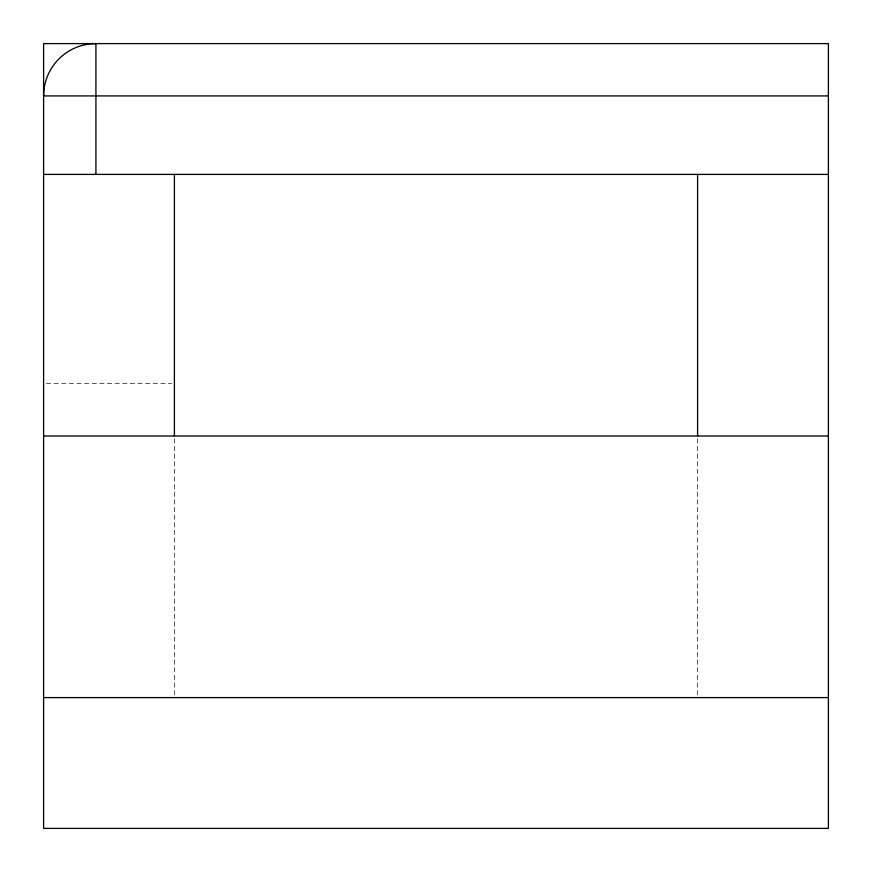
<?xml version="1.0" encoding="UTF-8"?>
<svg xmlns="http://www.w3.org/2000/svg" width="872" height="872" viewBox="0 0 872 872"><rect width="100%" height="100%" fill="white"/><g stroke="black" fill="none" stroke-linecap="round" stroke-linejoin="round"><path stroke-width="0.65" stroke-dasharray="4.36 3.27" d="M46.325 383.68L171.675 383.68M697.6 438.725L697.6 694.875M174.4 438.725L174.4 694.875"/><path stroke-width="1.31" d="M828.4 95.92L43.6 95.92A52.32 52.32 0 0 1 95.92 43.6L95.92 174.4M43.6 174.4L828.4 174.4M43.6 436L828.4 436M43.6 697.6L828.4 697.6M697.6 174.4L697.6 436M174.4 174.4L174.4 436M828.4 43.6L43.6 43.6L43.6 828.4L828.4 828.4L828.4 43.6"/></g></svg>
